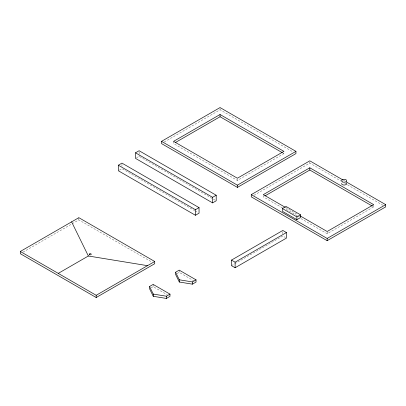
<?xml version="1.0" encoding="UTF-8"?>
<svg xmlns="http://www.w3.org/2000/svg" width="406" height="406" viewBox="0 0 406 406"><rect width="100%" height="100%" fill="white"/><g stroke="black" fill="none" stroke-linecap="round" stroke-linejoin="round"><path stroke-width="0.3" stroke-dasharray="2.03 1.52" d="M136.528 157.782L139.111 156.29L215.104 200.168M164.257 142.004L220.062 109.782L293.213 152.022M119.374 170.17L121.957 168.678L194.672 210.658M23.035 252.126L78.84 219.905L151.996 262.144M173.565 141.354L173.565 143.582L237.403 180.437L283.901 153.595L283.901 151.372M254.009 195.281L309.814 163.065L340.933 181.03M151.093 287.834L153.158 286.641L167.272 294.792M177.138 273.553L179.203 272.36L194.398 281.135M231.496 265.656L234.226 264.078M234.775 263.763L282.809 236.028L285.393 237.52M300.968 218.601L327.16 233.719L373.657 206.877L373.657 204.649M343.664 180.381L345.303 181.325M344.755 183.238L346.937 184.497M347.485 184.811L382.97 205.299M282.809 152.966L283.901 153.595M372.566 206.248L373.657 206.877M285.692 207.552L297.694 214.485M297.283 215.723L286.042 209.232L286.042 207.562M297.816 216.033L299.958 217.271M282.419 207.887L263.321 196.859L263.321 194.636M195.22 210.978L197.95 212.556M327.16 232.049L327.16 233.719M309.814 161.953L309.814 163.065M282.809 231.704L282.809 234.795M237.403 178.772L237.403 180.437M220.062 108.671L220.062 109.782M179.203 270.132L179.203 272.36M153.158 284.418L153.158 286.641M139.111 151.961L139.111 156.29M121.957 164.354L121.957 166.206M78.84 217.682L78.84 219.905"/><path stroke-width="0.61" d="M135.497 152.813L139.111 150.727L216.2 195.235L216.2 200.797L212.587 202.883L135.497 158.376L135.497 152.813L212.587 197.321L216.2 195.235M118.344 165.201L121.957 163.116L199.047 207.623L199.047 213.186L195.433 215.271L118.344 170.764L118.344 165.201L195.433 209.709L199.047 207.623M161.522 141.354L220.062 107.56L295.944 151.372L295.944 153.595L237.403 187.394L161.522 143.582L161.522 141.354L237.403 185.166L295.944 151.372M220.062 114.512L173.565 141.354L237.403 178.214L283.901 151.372L220.062 114.512L220.062 116.735L282.261 152.651M175.204 142.633L220.062 116.735M20.3 251.476L78.84 217.682L154.727 261.494L154.727 263.717L96.186 297.517L20.3 253.704L20.3 251.476L96.186 295.289L154.727 261.494M58.241 273.385L88.356 255.998L147.5 265.666M346.394 181.954L385.7 204.649L385.7 206.877L327.16 240.672L251.273 196.859L251.273 194.636L309.814 160.837L343.116 180.066M300.425 216.058L327.16 231.496L373.657 204.649L309.814 167.795L263.321 194.636L285.144 207.238M264.961 195.915L309.814 170.018L372.018 205.928M282.429 208.537L286.042 206.451L300.496 214.794L300.496 217.58L296.882 219.666L282.429 211.318L282.429 208.537L296.882 216.885L300.496 214.794M149.545 286.504L153.158 284.418L169.982 294.132L169.982 296.355L166.369 298.44L153.26 296.299L149.545 288.727L149.545 286.504L153.26 294.076L153.26 296.299M175.59 272.223L179.203 270.132L196.027 279.846L196.027 282.074L192.414 284.159L179.3 282.018L175.59 274.446L175.59 272.223L179.3 279.79L179.3 282.018M153.26 294.076L166.369 296.218L169.982 294.132M179.3 279.79L192.414 281.937L196.027 279.846M231.496 260.094L282.809 230.466L286.423 232.552L286.423 238.114L235.11 267.742L231.496 265.656L231.496 260.094L235.11 262.18L286.423 232.552M251.273 194.636L327.16 238.449L385.7 204.649M71.613 221.854L88.356 255.998M327.16 238.449L327.16 240.672M309.814 167.795L309.814 170.018M296.882 216.885L296.882 219.666M237.403 185.166L237.403 187.394M235.11 262.18L235.11 267.742M212.587 197.321L212.587 202.883M195.433 209.709L195.433 215.271M192.414 281.937L192.414 284.159M166.369 296.218L166.369 298.44M96.186 295.289L96.186 297.517M346.48 182.959A2.553 1.477 0 0 1 344.547 185.019A2.553 1.477 0 0 1 341.603 183.405M89.498 254.669L89.335 254.547A1.02 0.589 0 0 1 90.132 253.664A1.02 0.589 0 0 1 91.183 254.455A1.02 0.589 0 0 1 89.498 254.669M342.644 181.969A2.553 1.477 0 0 0 346.688 180.934A2.553 1.477 0 0 0 343.106 179.432A2.553 1.477 0 0 0 342.644 181.969"/></g></svg>
